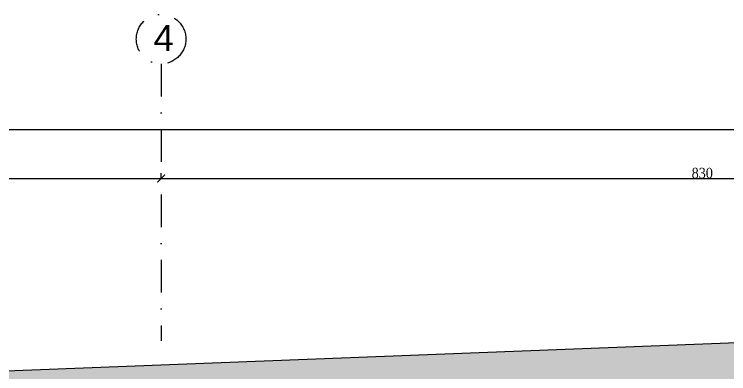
# Model space of a CAD drawing. Header units: millimetres. Extents: x -29311 to -3405, y 28913 to 42880.
# Drawn here: x -9200 to -8652, y 36789 to 37065 of the extents above; entities that cross this region are included whole.
import ezdxf

# ---------------------------------------------------------------- set-up
doc = ezdxf.new("R2010")
doc.units = ezdxf.units.MM
doc.linetypes.add('DASHDOT', pattern=[1, 0.5, -0.25, 0, -0.25])
doc.linetypes.add('DASHDOT2', pattern=[0.5, 0.25, -0.125, 0, -0.125])
for name, color, linetype in [('A-AKS', 57, 'DASHDOT'), ('A-AKS.', 57, 'DASHDOT2'), ('A-BA', 1, 'Continuous')]:
    doc.layers.add(name, color=color, linetype=linetype)
doc.layers.add('olcu-plan', color=7, linetype='Continuous', lineweight=20)
doc.layers.add('tarama-betonarme', color=252, linetype='Continuous', lineweight=13)
doc.styles.add('text1', font='arial.ttf')
doc.styles.add('YAZ-50', font='times.ttf', dxfattribs={"width": 0.9})
doc.dimstyles.new('1-50-plan', dxfattribs={"dimtxt": 8, "dimasz": 6, "dimexe": 4, "dimexo": 4, "dimgap": 0.00625, "dimtad": 1, "dimdec": 0, "dimrnd": 0.0005, "dimzin": 9, "dimdsep": 46, "dimtxsty": 'YAZ-50', "dimblk": 'ARCHTICK', "dimcen": 0.025, "dimdle": 4, "dimadec": 0, "dimazin": 0, "dimtfac": 1, "dimtdec": 0, "dimtmove": 0, "dimatfit": 3, "dimfxl": 30, "dimfxlon": 1, "dimarcsym": 0})

# ---------------------------------------------------------------- blocks, each defined once
blk = doc.blocks.new('_ArchTick')
at = {"color": 0, "linetype": 'ByBlock', "const_width": 0.15}
blk.add_lwpolyline([(-0.5, -0.5), (0.5, 0.5)], dxfattribs=at)
blk = doc.blocks.new('*D271')
at = {"layer": 'DEFPOINTS', "color": 0, "transparency": 16777216}
for p in [(-9822.14, 36938.93), (-9087.64, 36938.93), (-9087.64, 36938.93)]:
    blk.add_point(p, dxfattribs=at)
at = {"layer": 'olcu-plan', "color": 0, "lineweight": -2, "transparency": 16777216}
for p, q in [((-9822.14, 36938.93), (-9822.14, 36942.93)), ((-9087.64, 36938.93), (-9087.64, 36942.93)), ((-9826.14, 36938.93), (-9083.64, 36938.93))]:
    blk.add_line(p, q, dxfattribs=at)
at = {"layer": 'olcu-plan', "color": 0, "lineweight": -2, "transparency": 16777216, "xscale": 6, "yscale": 6, "zscale": 6, "rotation": 180}
blk.add_blockref('_ArchTick', (-9822.14, 36938.93), dxfattribs=at)
at = {"layer": 'olcu-plan', "color": 0, "lineweight": -2, "transparency": 16777216, "xscale": 6, "yscale": 6, "zscale": 6}
blk.add_blockref('_ArchTick', (-9087.64, 36938.93), dxfattribs=at)
at = {"layer": 'olcu-plan', "color": 0, "transparency": 16777216, "insert": (-9454.89, 36943.02), "char_height": 8, "attachment_point": 5, "style": 'YAZ-50'}
blk.add_mtext('735', dxfattribs=at)
blk = doc.blocks.new('*D272')
at = {"layer": 'DEFPOINTS', "color": 0, "transparency": 16777216}
for p in [(-9087.64, 36938.93), (-8257.64, 36938.93), (-8257.64, 36938.93)]:
    blk.add_point(p, dxfattribs=at)
at = {"layer": 'olcu-plan', "color": 0, "lineweight": -2, "transparency": 16777216}
for p, q in [((-9087.64, 36938.93), (-9087.64, 36942.93)), ((-8257.64, 36938.93), (-8257.64, 36942.93)), ((-9091.64, 36938.93), (-8253.64, 36938.93))]:
    blk.add_line(p, q, dxfattribs=at)
at = {"layer": 'olcu-plan', "color": 0, "lineweight": -2, "transparency": 16777216, "xscale": 6, "yscale": 6, "zscale": 6, "rotation": 180}
blk.add_blockref('_ArchTick', (-9087.64, 36938.93), dxfattribs=at)
at = {"layer": 'olcu-plan', "color": 0, "lineweight": -2, "transparency": 16777216, "xscale": 6, "yscale": 6, "zscale": 6}
blk.add_blockref('_ArchTick', (-8257.64, 36938.93), dxfattribs=at)
at = {"layer": 'olcu-plan', "color": 0, "transparency": 16777216, "insert": (-8672.64, 36943.01), "char_height": 8, "attachment_point": 5, "style": 'YAZ-50'}
blk.add_mtext('830', dxfattribs=at)
blk = doc.blocks.new('*D278')
at = {"layer": 'DEFPOINTS', "color": 0, "transparency": 16777216}
for p in [(-5882.14, 36976.33), (-5882.14, 36938.93), (-10751.69, 36908.8)]:
    blk.add_point(p, dxfattribs=at)
at = {"layer": 'olcu-plan', "color": 0, "lineweight": -2, "transparency": 16777216}
for p, q in [((-10751.69, 36946.33), (-10751.69, 36980.33)), ((-5882.14, 36946.33), (-5882.14, 36980.33)), ((-10755.69, 36976.33), (-5878.14, 36976.33))]:
    blk.add_line(p, q, dxfattribs=at)
at = {"layer": 'olcu-plan', "color": 0, "lineweight": -2, "transparency": 16777216, "xscale": 6, "yscale": 6, "zscale": 6, "rotation": 180}
blk.add_blockref('_ArchTick', (-10751.69, 36976.33), dxfattribs=at)
at = {"layer": 'olcu-plan', "color": 0, "lineweight": -2, "transparency": 16777216, "xscale": 6, "yscale": 6, "zscale": 6}
blk.add_blockref('_ArchTick', (-5882.14, 36976.33), dxfattribs=at)
at = {"layer": 'olcu-plan', "color": 0, "transparency": 16777216, "insert": (-8316.92, 36980.42), "char_height": 8, "attachment_point": 5, "style": 'YAZ-50'}
blk.add_mtext('4870', dxfattribs=at)
blk = doc.blocks.new('AKS')
at = {"layer": 'A-AKS.', "ltscale": 100}
blk.add_line((1664.05, 2267.18), (1664.05, 2054.95), dxfattribs=at)
blk.add_circle((1664.05, 2286.18), 19, dxfattribs=at)
at = {"layer": 'A-AKS.', "ltscale": 100, "insert": (1658.29, 2297.01), "char_height": 20, "width": 18.8945, "attachment_point": 1, "style": 'text1'}
blk.add_mtext('4', dxfattribs=at)

msp = doc.modelspace()

# ---------------------------------------------------------------- hatches: boundary and pattern name
at = {"layer": 'tarama-betonarme'}
h = msp.add_hatch(dxfattribs=at)
h.set_pattern_fill('ANSI35', color=256, scale=25, style=0)
h.set_pattern_definition([(45, (-57572.966, 50245.5134), (-4.4194174, 4.4194174), []), (45, (-57568.547, 50245.5134), (-4.4194174, 4.4194174), [7.8125, -1.5625, 0, -1.5625])])
h.paths.add_polyline_path([(-10481.78, 34895.54), (-10717.69, 36702.95), (-5913.13, 36889.18), (-5531.42, 34913.14)], flags=16)
h.paths.add_polyline_path([(-10508.1, 34865.45), (-10751.69, 36731.65), (-5888.56, 36920.15), (-5495.1, 34883.26)])

# ---------------------------------------------------------------- linework, layer by layer
at = {"layer": 'A-BA'}
msp.add_line((-9848.72, 36766.65), (-5888.56, 36920.15), dxfattribs=at)

# ---------------------------------------------------------------- block references
at = {"layer": 'A-AKS'}
msp.add_blockref('AKS', (-10751.69, 34759.57), dxfattribs=at)

# ---------------------------------------------------------------- dimensions: what is measured, and where the dimension line sits
at = {"layer": 'olcu-plan'}
for base, p1, p2, picture, middle in [((-5882.14, 36976.33), (-10751.69, 36908.8), (-5882.14, 36938.93), '*D278', (-8316.92, 36980.42)), ((-9087.6413, 36938.93), (-9822.1447, 36938.93), (-9087.6413, 36938.93), '*D271', (-9454.893, 36943.017)), ((-8257.64, 36938.93), (-9087.64, 36938.93), (-8257.64, 36938.93), '*D272', (-8672.64, 36943.01))]:
    dim = msp.add_linear_dim(base=base, p1=p1, p2=p2, dimstyle='1-50-plan', dxfattribs=at)
    dim.commit()
    dim.dimension.update_dxf_attribs({"geometry": picture, "text_midpoint": middle})

doc.saveas('drawing.dxf')
